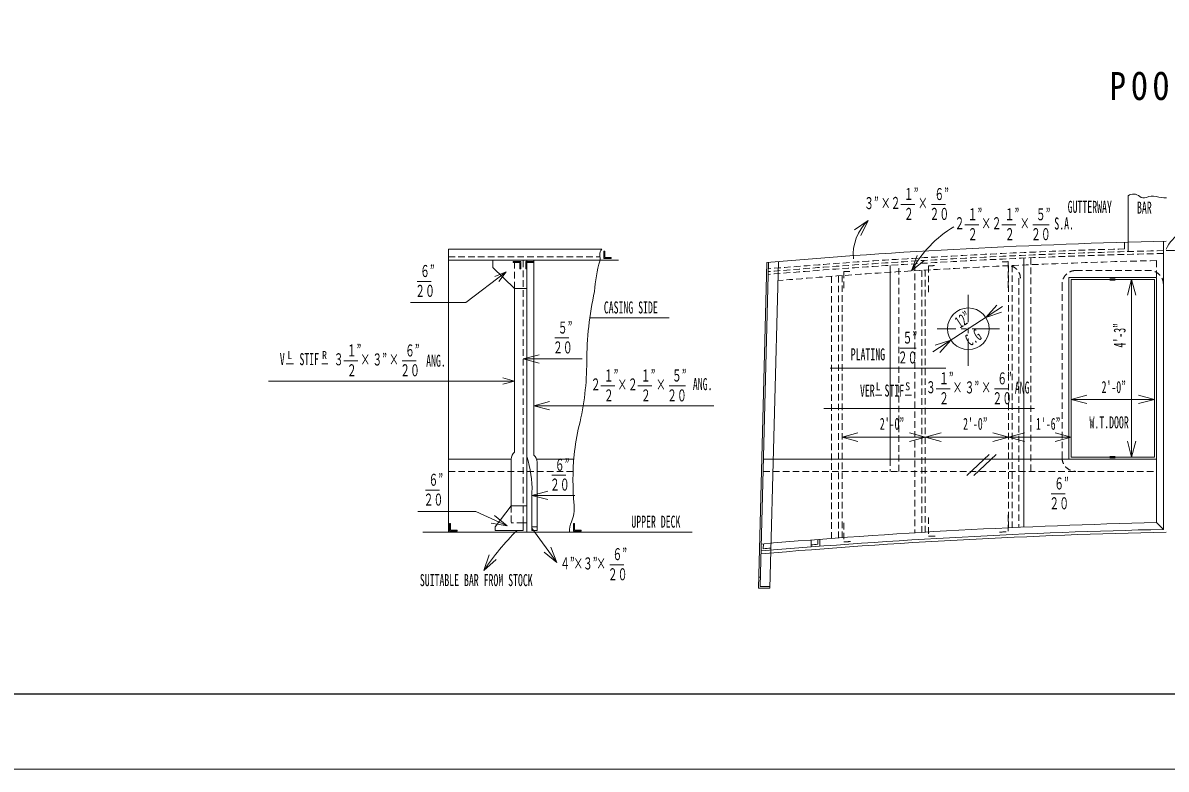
# Model space of a CAD drawing. Units: millimetres, scale not verified. Extents: x -16408 to 16408, y -11606 to 11606.
# Drawn here: x -10457 to -2089, y -11606 to -6145 of the extents above; entities that cross this region are included whole.
import ezdxf
from ezdxf.enums import TextEntityAlignment as Align

# ---------------------------------------------------------------- set-up
doc = ezdxf.new("R2010")
doc.units = ezdxf.units.MM
doc.header["$LTSCALE"] = 40
doc.linetypes.add('CHAIN1', pattern=[8, 5, -1, 1, -1])
doc.linetypes.add('DASHED1', pattern=[1.8, 1.2, -0.6])
for name, color, linetype, lineweight in [('0-0_0', 3, 'Continuous', 18), ('0-1_芯', 4, 'CHAIN1', 18), ('0-2_寸法', 2, 'Continuous', 18), ('0-F_枠', 3, 'Continuous', 18)]:
    doc.layers.add(name, color=color, linetype=linetype, lineweight=lineweight)
doc.styles.add('ＭＳ ゴシック', font='')
doc.styles.get('ＭＳ ゴシック').set_extended_font_data('MS Gothic')

msp = doc.modelspace()

# ---------------------------------------------------------------- linework, layer by layer
at = {"layer": '0-0_0'}
for p, q in [((-2368.49, -7818.23), (-2368.49, -7409.52)), ((-2109.79, -7743.2), (-2109.79, -9851.41)), ((-6220.35, -7800.13), (-7342.07, -7800.13)), ((-7342.07, -9871.29), (-7342.07, -7800.13)), ((-6206.24, -7815.03), (-6206.24, -7869.32)), ((-6206.24, -7815.03), (-6198.62, -7815.03)), ((-6198.62, -7815.03), (-6198.62, -7861.7)), ((-6096.65, -7882.45), (-7342.07, -7882.45)), ((-6812.49, -7890.07), (-6868.33, -7890.07)), ((-6820.11, -7944.36), (-6820.11, -7897.69)), ((-6812.49, -7944.36), (-6820.11, -7944.36)), ((-6812.49, -7944.36), (-6812.49, -7890.07)), ((-6776.93, -7944.36), (-6769.31, -7944.36)), ((-6769.31, -9871.29), (-6769.31, -7882.45)), ((-6718.51, -9308.17), (-6718.51, -7882.45)), ((-6206.24, -7869.32), (-6150.4, -7869.32)), ((-5073.81, -10281.64), (-5011.66, -7897.54)), ((-5060.8, -10269.64), (-4998.93, -7896.47)), ((-4989.99, -10281.64), (-4927.66, -7890.54)), ((-4108.77, -9337.89), (-4108.77, -7919.7)), ((-3130.87, -7866.33), (-3130.87, -9834.43)), ((-2800.67, -8007.43), (-2800.67, -9337.89)), ((-2800.67, -8007.43), (-2160.59, -8007.43)), ((-2785.43, -8022.67), (-2785.43, -9322.65)), ((-2785.43, -8022.67), (-2175.83, -8022.67)), ((-2175.83, -8022.67), (-2175.83, -9322.65)), ((-2160.59, -8007.43), (-2160.59, -9801.76)), ((-6858.21, -9286.15), (-6858.21, -8087.47)), ((-6858.21, -8087.47), (-6769.31, -8087.47)), ((-6883.61, -9337.89), (-7342.07, -9337.89)), ((-6424.89, -9337.89), (-6697.42, -9337.89)), ((-6693.11, -9359.91), (-6693.11, -9858.59)), ((-5036.51, -9337.89), (-2160.59, -9337.89)), ((-3383.96, -9303.25), (-3547.11, -9456.71)), ((-3334.56, -9303.25), (-3497.71, -9456.71)), ((-2785.43, -9322.65), (-2175.83, -9322.65)), ((-6731.21, -9581.89), (-6731.21, -9858.59)), ((-6769.31, -9678.75), (-6883.61, -9678.75)), ((-5559.1, -9871.29), (-7529.18, -9871.29)), ((-7334.45, -9809.38), (-7334.45, -9863.67)), ((-7334.45, -9809.38), (-7326.83, -9809.38)), ((-7334.45, -9863.67), (-7278.61, -9863.67)), ((-7326.83, -9809.38), (-7326.83, -9856.05)), ((-6999.33, -9831.91), (-6999.33, -9858.59)), ((-6999.33, -9858.59), (-6794.71, -9858.59)), ((-6731.21, -9833.61), (-6693.11, -9833.61)), ((-6731.21, -9858.59), (-6693.11, -9858.59)), ((-6426.95, -9809.38), (-6426.95, -9863.67)), ((-6426.95, -9809.38), (-6419.33, -9809.38)), ((-6426.95, -9863.67), (-6371.11, -9863.67)), ((-6419.33, -9809.38), (-6419.33, -9856.05)), ((-2160.59, -9801.76), (-2109.79, -9851.41)), ((-5038.34, -9992.88), (-5037.41, -9957.11)), ((-4688.2, -9979.78), (-4686.87, -9928.72)), ((-4639.24, -9960.73), (-4638.31, -9925)), ((-4624.37, -9974.88), (-4623.04, -9923.83)), ((-5071.73, -10201.64), (-5059.03, -10201.64)), ((-5073.81, -10281.64), (-4989.99, -10281.64)), ((-5060.8, -10269.64), (-4989.99, -10269.64))]:
    msp.add_line(p, q, dxfattribs=at)
at = {"layer": '0-0_0', "color": 1, "linetype": 'DASHED1'}
for p, q in [((-2393.89, -7798.61), (-2393.89, -7750.38)), ((-7342.07, -7857.05), (-6232.96, -7857.05)), ((-3080.07, -7864.11), (-3080.07, -9426.79)), ((-6858.21, -8087.47), (-6858.21, -7882.45)), ((-6794.71, -9804.59), (-6794.71, -7882.45)), ((-4045.27, -9426.79), (-4045.27, -7915.62)), ((-3928.43, -7907.7), (-3928.43, -9876.3)), ((-3828.55, -7923.05), (-3828.55, -8118.93)), ((-3246.39, -7892.13), (-3246.39, -8088.02)), ((-3242.63, -7921.78), (-3242.63, -9839.48)), ((-3217.23, -7920.61), (-3217.23, -9838.31)), ((-2160.59, -7884.06), (-2160.59, -8007.43)), ((-4538.03, -7999.76), (-4538.03, -9917.46)), ((-4487.23, -7996.03), (-4487.23, -9913.73)), ((-4461.83, -7994.18), (-4461.83, -9911.88)), ((-4448.31, -7965.37), (-4448.31, -8103.46)), ((-3877.63, -7955.53), (-3877.63, -9873.23)), ((-3852.23, -7954.01), (-3852.23, -9871.71)), ((-3166.43, -8013.84), (-3166.43, -9836.01)), ((-2749.87, -7956.63), (-2211.39, -7956.63)), ((-2851.47, -8058.23), (-2851.47, -9325.19)), ((-4108.77, -9337.89), (-4108.77, -9426.79)), ((-6429.83, -9426.79), (-7342.07, -9426.79)), ((-5038.83, -9426.79), (-2160.59, -9426.79)), ((-6883.61, -9678.75), (-6883.61, -9804.59)), ((-3828.55, -9763.8), (-3828.55, -9901.89)), ((-3246.39, -9744.99), (-3246.39, -9868.82)), ((-6794.71, -9804.59), (-6883.61, -9804.59)), ((-4448.31, -9803.97), (-4448.31, -9942.06))]:
    msp.add_line(p, q, dxfattribs=at)
at = {"layer": '0-0_0'}
for points in [[(-6198.62, -7861.7), (-6150.4, -7861.7), (-6150.4, -7869.32)], [(-7017.41, -7882.45), (-7017.41, -7936.04), (-6858.21, -8087.47)], [(-6820.11, -7897.69), (-6868.33, -7897.69), (-6868.33, -7890.07)], [(-6776.93, -7944.36), (-6776.93, -7890.07), (-6721.08, -7890.07)], [(-6769.31, -7897.69), (-6721.08, -7897.69), (-6721.08, -7890.07)], [(-6883.61, -9337.89), (-6883.61, -9678.75), (-6999.33, -9831.91)], [(-7326.83, -9856.05), (-7278.61, -9856.05), (-7278.61, -9863.67)], [(-6794.71, -9858.59), (-6794.71, -9804.59), (-6769.31, -9804.59)], [(-6419.33, -9856.05), (-6371.11, -9856.05), (-6371.11, -9863.67)]]:
    msp.add_lwpolyline(points, dxfattribs=at)
msp.add_circle((-3537.27, -8383.38), 152.4, dxfattribs=at)
for centre, radius, start, end in [((-2329.11, -7466.04), 68.88, 48.06977, 124.87061), ((-2253.07, -7381.37), 44.92, 228.06977, 295.12509), ((-2189.65, -7516.59), 104.43, 75.05698, 115.12509), ((-2091.26, -7147.92), 277.15, 255.05698, 271.08786), ((-1061.74, -54806.65), 47075.12, 91.25097, 94.81438), ((-6177.91, -7839.23), 57.71, 137.33777, 186.84759), ((-6394.32, -7875.66), 161.83, 357.59421, 10.51923), ((-1061.74, -54946.35), 47146.24, 88.8412, 91.24908), ((-5356.22, -8153.06), 917.24, 162.84078, 177.3988), ((-4039.66, -8621.53), 2290.38, 167.13167, 180.08668), ((-8283.4, -8627.95), 1953.37, 346.25758, 0.08668), ((-4929.26, -9448.23), 1499.62, 166.25758, 174.58071), ((-6813.54, -9340.18), 70.11, 129.58174, 178.12456), ((-7472.72, -9555.07), 741.99, 357.92851, 18.55867), ((-6763.18, -9362.21), 70.11, 1.87544, 50.41826), ((-4489.46, -9489.95), 1941.4, 174.58071, 185.41929), ((-6671.44, -9696.95), 250.38, 336.69565, 5.41929), ((-6269.78, -9869.97), 186.96, 156.69565, 180.403), ((-1061.74, -56864.05), 47004, 91.25286, 94.87254), ((-1061.74, -56864.05), 47024.32, 91.27709, 94.87017), ((-1061.74, -56864.05), 47075.12, 91.33755, 94.86328), ((-1061.74, -56864.05), 47039.56, 94.78098, 94.84942), ((-1061.74, -56864.05), 47039.56, 94.36173, 94.42106)]:
    msp.add_arc(centre, radius, start, end, dxfattribs=at)
at = {"layer": '0-0_0', "color": 1, "linetype": 'DASHED1'}
for centre, radius, start, end in [((-1061.74, -54946.35), 47125.92, 91.27433, 94.79648), ((-1061.74, -54946.35), 47146.24, 91.27378, 94.79376), ((-1061.74, -54946.35), 47166.56, 91.61846, 94.79104), ((-1061.74, -54946.35), 47075.12, 91.33755, 94.71624), ((-1587.39, -54995.65), 47125.92, 92.67185, 92.72583), ((-1049.59, -54966.82), 47125.92, 92.67185, 92.72583), ((-3250.08, -8013.92), 93.81, 359.95158, 79.17977), ((-2207.15, -55037.97), 47125.92, 92.67185, 92.72583), ((-2749.87, -8058.23), 101.6, 90, 180), ((-2211.39, -8058.23), 101.6, 0, 90), ((-2749.87, -9325.19), 101.6, 180, 270), ((-3328.11, -8363.58), 1507.45, 270.73944, 273.10726), ((-4467.77, -8434.71), 1507.45, 270.73944, 273.10726), ((-3848.01, -8394.54), 1507.45, 270.73944, 273.10726)]:
    msp.add_arc(centre, radius, start, end, dxfattribs=at)
at = {"layer": '0-1_芯'}
for p, q in [((-3537.27, -8655.46), (-3537.27, -8111.3)), ((-3309.48, -8383.38), (-3765.07, -8383.38))]:
    msp.add_line(p, q, dxfattribs=at)
at = {"layer": '0-2_寸法'}
for p, q in [((-4030.44, -7473.76), (-3927.85, -7473.76)), ((-3807.23, -7473.76), (-3704.63, -7473.76)), ((-4271.53, -7592.14), (-4370.41, -7660.14)), ((-4271.53, -7592.14), (-4323.16, -7700.47)), ((-3563.35, -7621.94), (-3460.76, -7621.94)), ((-3292.13, -7621.94), (-3189.54, -7621.94)), ((-3064.3, -7621.94), (-2944.82, -7621.94)), ((-3953.28, -7960.12), (-3911.09, -7847.78)), ((-3953.28, -7960.12), (-3860.57, -7883.92)), ((-6919.92, -7967.05), (-7216.27, -8191.49)), ((-2342.32, -8022.67), (-2373.38, -8138.08)), ((-2342.32, -8022.67), (-2311.26, -8138.08)), ((-2342.32, -9322.65), (-2342.32, -8022.67)), ((-7571.35, -8036.9), (-7468.76, -8036.9)), ((-7216.27, -8191.49), (-7620.17, -8191.49)), ((-3286.17, -8219.56), (-3796.92, -8552.77)), ((-3409.63, -8300.11), (-3329.53, -8210.76)), ((-3409.63, -8300.11), (-3295.59, -8262.78)), ((-6307.85, -8303.47), (-5725.84, -8303.47)), ((-6563.22, -8450.72), (-6460.62, -8450.72)), ((-4039.34, -8524.26), (-3919.86, -8524.26)), ((-3664.91, -8466.65), (-3778.96, -8503.97)), ((-3664.91, -8466.65), (-3745.02, -8556)), ((-8107.95, -8618.01), (-8005.36, -8618.01)), ((-7681.41, -8618.01), (-7578.82, -8618.01)), ((-6794.71, -8604.1), (-6678.8, -8573.04)), ((-6794.71, -8604.1), (-6363.95, -8604.1)), ((-6794.71, -8604.1), (-6678.8, -8635.16)), ((-8529.23, -8639.99), (-8477.61, -8639.99)), ((-8268.15, -8639.99), (-8225.61, -8639.99)), ((-4548.12, -8670.86), (-3701.7, -8670.86)), ((-6858.09, -8765.71), (-8659.05, -8765.71)), ((-6858.09, -8765.71), (-6943.44, -8765.78)), ((-6226.77, -8801.77), (-6124.17, -8801.77)), ((-5955.54, -8801.77), (-5852.95, -8801.77)), ((-5727.72, -8801.77), (-5608.24, -8801.77)), ((-4216.92, -8868.58), (-4171.29, -8868.58)), ((-3999.82, -8868.58), (-3952.09, -8868.58)), ((-3773.29, -8822.55), (-3670.7, -8822.55)), ((-3346.75, -8822.55), (-3244.15, -8822.55)), ((-2785.43, -8900.11), (-2669.52, -8869.05)), ((-2175.83, -8900.11), (-2291.74, -8869.05)), ((-6718.51, -8946.54), (-6602.6, -8915.48)), ((-6718.51, -8946.54), (-6602.6, -8977.6)), ((-6718.51, -8946.54), (-5399.71, -8946.54)), ((-2785.43, -8900.11), (-2669.52, -8931.16)), ((-2785.43, -8900.11), (-2175.83, -8900.11)), ((-2175.83, -8900.11), (-2291.74, -8931.16)), ((-4594.17, -8967.34), (-3052.46, -8967.34)), ((-4461.83, -9176.69), (-4345.92, -9145.63)), ((-4461.83, -9176.69), (-4345.92, -9207.75)), ((-4461.83, -9176.69), (-2785.43, -9176.69)), ((-3968.14, -9207.75), (-3736.32, -9145.63)), ((-3968.14, -9145.63), (-3736.32, -9207.75)), ((-3126.72, -9145.63), (-3358.54, -9207.75)), ((-3126.72, -9207.75), (-3358.54, -9145.63)), ((-2785.43, -9176.69), (-2901.34, -9145.63)), ((-2785.43, -9176.69), (-2901.34, -9207.75)), ((-2342.32, -9322.65), (-2373.38, -9206.74)), ((-2342.32, -9322.65), (-2311.26, -9206.74)), ((-6585.23, -9454.45), (-6482.63, -9454.45)), ((-7509.72, -9564.51), (-7407.13, -9564.51)), ((-6731.21, -9602.82), (-6615.3, -9571.77)), ((-6731.21, -9602.82), (-6418.43, -9602.82)), ((-6731.21, -9602.82), (-6615.3, -9633.88)), ((-2929.99, -9591.49), (-2827.4, -9591.49)), ((-7141.7, -9720.39), (-7565.55, -9720.39)), ((-6911.81, -9825.71), (-7141.7, -9720.39)), ((-6911.81, -9825.71), (-7004.25, -9749.2)), ((-6911.81, -9825.71), (-7030.12, -9805.67)), ((-7082.23, -10152.59), (-7044.31, -10038.74)), ((-6548.79, -10092.94), (-6592.09, -9981.02)), ((-7082.23, -10152.59), (-6992.46, -10072.96)), ((-6161.98, -10110.87), (-6059.38, -10110.87))]:
    msp.add_line(p, q, dxfattribs=at)
at = {"layer": '0-2_寸法', "color": 4, "lineweight": 40}
for p, q in [((-2500.34, -8022.67), (-2462.32, -8022.67)), ((-2500.34, -9322.65), (-2462.32, -9322.65))]:
    msp.add_line(p, q, dxfattribs=at)
at = {"layer": '0-2_寸法', "color": 7}
msp.add_line((-2785.43, -8900.11), (-2785.43, -8747.71), dxfattribs=at)
at = {"layer": '0-2_寸法'}
for points in [[(-7001.76, -8000.34), (-6919.92, -7967.05), (-6974.15, -8036.8)], [(-6943.42, -8788.64), (-6858.09, -8765.71), (-6943.45, -8742.91)], [(-6731.21, -9843.27), (-6548.79, -10092.94), (-6642.25, -10017.67)]]:
    msp.add_lwpolyline(points, dxfattribs=at)
for centre, radius, start, end in [((-4040.52, -7840.55), 339.22, 132.92151, 185.23997), ((-3200.85, -8371.6), 857.59, 121.04697, 151.32743), ((-1782.67, -7957.34), 344.97, 98.11946, 153.00994), ((-5599.96, -11130.82), 1775.96, 134.2453, 146.57723)]:
    msp.add_arc(centre, radius, start, end, dxfattribs=at)
at = {"layer": '0-F_枠'}
msp.add_lwpolyline([(-16408.2, -11605.8), (16408.2, -11605.8), (16408.2, 11605.8)], dxfattribs=at)
at = {"layer": '0-F_枠', "lineweight": 25}
msp.add_lwpolyline([(-15856.2, -11053.8), (15855.92, -11053.8), (15855.92, 11053.8)], dxfattribs=at)

# ---------------------------------------------------------------- texts
at = {"layer": '0-2_寸法', "style": 'ＭＳ ゴシック'}
for s, height, width, p in [('１”', 87.98, 0.6, (-4009.18, -7467.79)), ('６”', 87.98, 0.6, (-3785.96, -7467.79)), ('３”', 87.98, 0.6, (-4299.88, -7533.92)), ('×', 87.98, 0.6, (-4177.97, -7533.92)), ('２', 87.98, 0.6, (-4105.83, -7532.99)), ('×', 87.98, 0.6, (-3906.25, -7534.08)), ('GUTTERWAY', 87.98, 0.6, (-2810.06, -7561.43)), ('２', 87.98, 0.6, (-4008.53, -7613.23)), ('２０', 87.98, 0.6, (-3821.3, -7613.23)), ('１”', 87.98, 0.6, (-3542.09, -7615.97)), ('１”', 87.98, 0.6, (-3270.87, -7615.97)), ('５”', 87.98, 0.6, (-3043.04, -7615.97)), ('BAR', 87.98, 0.6, (-2302.66, -7566.79)), ('２', 87.98, 0.6, (-3637.38, -7681.11)), ('×', 87.98, 0.6, (-3442.42, -7682.27)), ('２', 87.98, 0.6, (-3366.16, -7681.11)), ('×', 87.98, 0.6, (-3160.14, -7682.11)), ('S.A.', 87.98, 0.6, (-2907.77, -7683.2)), ('２', 87.98, 0.6, (-3541.44, -7761.41)), ('２', 87.98, 0.6, (-3270.22, -7761.41)), ('２０', 87.98, 0.6, (-3078.38, -7761.41)), ('６”', 87.98, 0.6, (-7550.09, -8030.92)), ('２０', 87.98, 0.6, (-7585.43, -8176.36)), ('CASING SIDE', 87.98, 0.6, (-6205.14, -8297.66)), ('５”', 87.98, 0.6, (-6541.95, -8444.74)), ('５”', 87.98, 0.6, (-4018.07, -8518.29)), ('１”', 87.98, 0.6, (-8086.69, -8612.03)), ('６”', 87.98, 0.6, (-7660.15, -8612.03)), ('２０', 87.98, 0.6, (-6577.29, -8590.18)), ('PLATING', 87.98, 0.6, (-4398.04, -8640.75)), ('V   STIF    ', 87.98, 0.6, (-8576.68, -8675.99)), ('L', 58.65, 0.9, (-8521.92, -8622.6)), ('R', 58.65, 0.9, (-8267.32, -8622.75)), ('３', 87.98, 0.6, (-8181.99, -8677.17)), ('×', 87.98, 0.6, (-7987.02, -8678.33)), ('３”', 87.98, 0.6, (-7899.16, -8678.17)), ('×', 87.98, 0.6, (-7777.25, -8678.17)), ('ANG.', 87.98, 0.6, (-7505.54, -8687.38)), ('２０', 87.98, 0.6, (-4053.41, -8663.73)), ('２', 87.98, 0.6, (-8086.04, -8757.47)), ('２０', 87.98, 0.6, (-7695.49, -8757.47)), ('１”', 87.98, 0.6, (-6205.51, -8795.8)), ('１”', 87.98, 0.6, (-5934.28, -8795.8)), ('５”', 87.98, 0.6, (-5706.45, -8795.8)), ('１”', 87.98, 0.6, (-3752.03, -8816.57)), ('６”', 87.98, 0.6, (-3325.48, -8816.57)), ('２', 87.98, 0.6, (-6300.8, -8860.93)), ('×', 87.98, 0.6, (-6105.83, -8862.1)), ('２', 87.98, 0.6, (-6029.58, -8860.93)), ('×', 87.98, 0.6, (-5823.56, -8861.93)), ('ANG.', 87.98, 0.6, (-5553.35, -8858.66)), ('L', 58.65, 0.9, (-4215.6, -8851.18)), ('S', 58.65, 0.9, (-3998.99, -8851.33)), ('３', 87.98, 0.6, (-3847.32, -8881.71)), ('×', 87.98, 0.6, (-3652.36, -8882.87)), ('３”', 87.98, 0.6, (-3564.49, -8882.71)), ('×', 87.98, 0.6, (-3442.59, -8882.71)), ('ANG', 87.98, 0.6, (-3196.78, -8883.85)), ("2'-0”", 87.98, 0.6, (-2562.25, -8880.14)), ('２', 87.98, 0.6, (-6204.85, -8941.24)), ('２', 87.98, 0.6, (-5933.63, -8941.24)), ('２０', 87.98, 0.6, (-5741.79, -8941.24)), ('VER  STIF', 87.98, 0.6, (-4330.15, -8906)), ('２', 87.98, 0.6, (-3751.38, -8962.01)), ('２０', 87.98, 0.6, (-3360.82, -8962.01)), ("2'-0”", 87.98, 0.6, (-4185.16, -9149.05)), ("2'-0”", 87.98, 0.6, (-3575.56, -9149.05)), ("1'-6”", 87.98, 0.6, (-3042.16, -9149.05)), ('W.T.DOOR', 87.98, 0.6, (-2650.45, -9138.53)), ('６”', 87.98, 0.6, (-6563.97, -9448.48)), ('６”', 87.98, 0.6, (-7488.46, -9558.54)), ('２０', 87.98, 0.6, (-6599.3, -9593.92)), ('６”', 87.98, 0.6, (-2908.73, -9585.52)), ('２０', 87.98, 0.6, (-7523.8, -9703.98)), ('２０', 87.98, 0.6, (-2944.07, -9730.96)), ('UPPER DECK', 87.98, 0.6, (-6003.84, -9865.22)), ('６”', 87.98, 0.6, (-6142.1, -10102.86)), ('４”', 87.98, 0.6, (-6525.09, -10171.03)), ('×', 87.98, 0.6, (-6427.93, -10171.03)), ('３”', 87.98, 0.6, (-6357.7, -10171.03)), ('×', 87.98, 0.6, (-6261, -10171.19)), ('SUITABLE BAR FROM STOCK', 87.98, 0.6, (-7551.76, -10292.95)), ('２０', 87.98, 0.6, (-6176.05, -10250.34))]:
    msp.add_text(s, height=height, dxfattribs=dict(at, width=width)).set_placement(p, align=Align.BOTTOM_LEFT)
at = {"layer": '0-2_寸法', "style": 'ＭＳ ゴシック', "width": 0.6}
for s, rotation, p in [('12”', 33.121, (-3583.21, -8404.18)), ("4'-3”", 90, (-2359.5, -8520.55)), ('C.G', 33.121, (-3508.84, -8535.31))]:
    msp.add_text(s, height=87.98, rotation=rotation, dxfattribs=at).set_placement(p, align=Align.BOTTOM_LEFT)
at = {"layer": '0-2_寸法', "insert": (-2502.41, -6712.99), "char_height": 205.3, "attachment_point": 7, "style": 'ＭＳ ゴシック'}
msp.add_mtext('\\T1.33;\\W0.85;POOP\\~FRONT\\~BULKHEAD.', dxfattribs=at)

doc.saveas('drawing.dxf')
